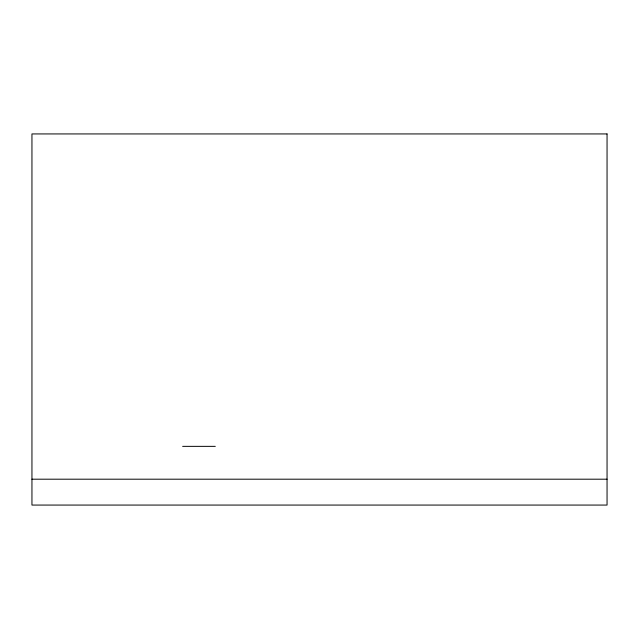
<?xml version="1.0" encoding="UTF-8"?>
<svg xmlns="http://www.w3.org/2000/svg" width="639" height="639" viewBox="0 0 639 639"><rect width="100%" height="100%" fill="white"/><g stroke="black" fill="none" stroke-linecap="round" stroke-linejoin="round"><path stroke-width="0.96" d="M182.642 446.357L215.287 446.357M31.95 479.194L607.05 479.194M607.05 133.934L31.95 133.934L31.95 505.066L607.05 505.066L607.05 133.934"/></g></svg>
